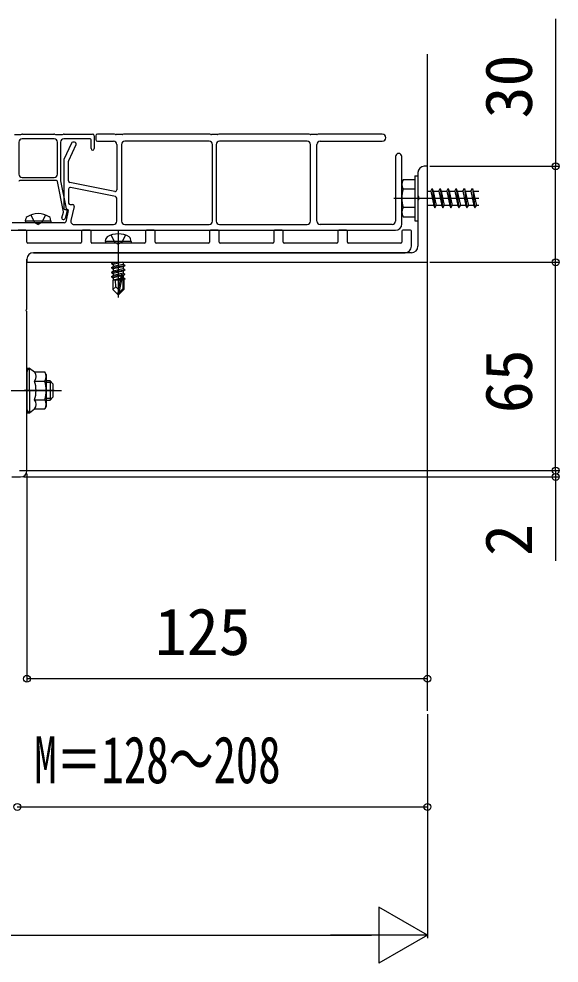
# Model space of a CAD drawing. Units: millimetres, scale not verified. Extents: x -875 to 875, y -1304 to 1296.
# Drawn here: x -310.5 to -141.9, y 99.4 to 394.1 of the extents above; entities that cross this region are included whole.
import ezdxf
from ezdxf.enums import TextEntityAlignment as Align

# ---------------------------------------------------------------- set-up
doc = ezdxf.new("R2010")
doc.units = ezdxf.units.MM
doc.header["$LTSCALE"] = 8
for name, color, linetype in [('0-2_YKK_11', 7, 'Continuous'), ('0-5_YKK_13', 4, 'Continuous'), ('0-6_YKK_D', 6, 'Continuous'), ('0-8_YSS_K', 3, 'Continuous')]:
    doc.layers.add(name, color=color, linetype=linetype)
doc.styles.add('ＭＳ ゴシック', font='')
doc.styles.get('ＭＳ ゴシック').set_extended_font_data('MS Gothic')

msp = doc.modelspace()

# ---------------------------------------------------------------- linework, layer by layer
at = {"layer": '0-2_YKK_11'}
for p, q in [((-308, 319.13), (-308, 318.13)), ((-188, 321.13), (-306, 321.13))]:
    msp.add_line(p, q, dxfattribs=at)
for points in [[(-308, 318.13), (-183, 318.13), (-183, 348.13), (-184, 348.13)], [(-186, 346.13), (-186, 338.871), (-185.813, 338.593), (-185.813, 337.666), (-186, 337.388), (-186, 323.13)]]:
    msp.add_lwpolyline(points, dxfattribs=at)
for centre, start, end in [((-184, 346.13), 90.00001, 179.99999), ((-188, 323.13), 270.00001, 359.99999), ((-306, 319.13), 90.00001, 179.99999)]:
    msp.add_arc(centre, 2, start, end, dxfattribs=at)
at = {"layer": '0-5_YKK_13'}
for p, q in [((-311.927, 357.98), (-310.073, 357.98)), ((-309.93, 358.001), (-309.57, 358.109)), ((-309.427, 358.13), (-299.573, 358.13)), ((-299.43, 358.109), (-299.07, 358.001)), ((-298.927, 357.98), (-297.073, 357.98)), ((-296.93, 358.001), (-296.57, 358.109)), ((-296.427, 358.13), (-287.5, 358.13)), ((-287, 357.63), (-287, 353.63)), ((-286.5, 357.63), (-286.5, 356.43)), ((-280.823, 358.13), (-286, 358.13)), ((-280.32, 358.001), (-280.68, 358.109)), ((-278.323, 357.98), (-280.177, 357.98)), ((-277.82, 358.109), (-278.18, 358.001)), ((-251.073, 358.13), (-277.677, 358.13)), ((-250.57, 358.001), (-250.93, 358.109)), ((-248.573, 357.98), (-250.427, 357.98)), ((-248.07, 358.109), (-248.43, 358.001)), ((-220.073, 358.13), (-247.927, 358.13)), ((-219.57, 358.001), (-219.93, 358.109)), ((-217.573, 357.98), (-219.427, 357.98)), ((-217.07, 358.109), (-217.43, 358.001)), ((-197.1, 358.13), (-216.927, 358.13)), ((-310.5, 355.63), (-310.5, 345.63)), ((-298.5, 345.63), (-298.5, 355.63)), ((-297.5, 355.63), (-297.5, 343.659)), ((-288.3, 356.63), (-296.5, 356.63)), ((-294.133, 355.336), (-296.455, 350.217)), ((-294.955, 349.893), (-292.673, 354.923)), ((-293.129, 355.63), (-293.678, 355.63)), ((-288, 353.63), (-288, 356.33)), ((-286, 355.93), (-281, 355.93)), ((-280, 354.93), (-280, 340.74)), ((-278.5, 354.93), (-278.5, 330.93)), ((-251.1, 355.93), (-277.5, 355.93)), ((-250.1, 330.93), (-250.1, 354.93)), ((-248.9, 354.93), (-248.9, 330.93)), ((-220.5, 355.93), (-247.9, 355.93)), ((-219.5, 330.93), (-219.5, 354.93)), ((-217.5, 330.93), (-217.5, 354.93)), ((-216.5, 355.93), (-197.1, 355.93)), ((-193, 351.13), (-193, 330.93)), ((-191, 330.13), (-191, 351.13)), ((-296.5, 350.011), (-296.5, 334.93)), ((-295, 343.54), (-295, 349.686)), ((-187, 345.13), (-187, 331.13)), ((-187, 345.13), (-186, 345.13)), ((-186, 345.13), (-186, 331.13)), ((-298.766, 343.63), (-310.234, 343.63)), ((-309.5, 344.63), (-299.5, 344.63)), ((-296.579, 333.928), (-298.472, 343.388)), ((-297.494, 343.601), (-295.737, 334.813)), ((-280.598, 340.249), (-294.598, 343.049)), ((-191, 343.13), (-190.567, 343.88)), ((-191, 333.13), (-191, 343.13)), ((-187, 343.88), (-190.569, 343.88)), ((-187, 343.88), (-187, 332.38)), ((-295, 340.99), (-295, 336.63)), ((-280.402, 338.68), (-294.402, 341.48)), ((-187, 341.017), (-190.553, 341.017)), ((-183, 340.38), (-182, 340.38)), ((-181.5, 341.13), (-180.75, 335.13)), ((-181.25, 340.38), (-180.25, 335.88)), ((-181.25, 340.38), (-179.5, 340.38)), ((-179.5, 340.38), (-179, 341.13)), ((-179.5, 340.38), (-178.5, 335.88)), ((-179, 341.13), (-178.25, 335.13)), ((-179, 341.13), (-178.75, 340.38)), ((-178.75, 340.38), (-177.75, 335.88)), ((-178.75, 340.38), (-177, 340.38)), ((-176.5, 341.13), (-175.75, 335.13)), ((-176.25, 340.38), (-174.5, 340.38)), ((-176.25, 340.38), (-175.25, 335.88)), ((-174, 341.13), (-173.25, 335.13)), ((-173.75, 340.38), (-172, 340.38)), ((-173.75, 340.38), (-172.75, 335.88)), ((-171.5, 341.13), (-170.75, 335.13)), ((-171.25, 340.38), (-169.5, 340.38)), ((-171.25, 340.38), (-170.25, 335.88)), ((-169, 341.13), (-168.25, 335.13)), ((-168.75, 340.38), (-167, 340.38)), ((-168.75, 340.38), (-167.75, 335.88)), ((-294.5, 336.13), (-293.734, 336.13)), ((-280, 330.93), (-280, 338.19)), ((-193.5, 338.13), (-167, 338.13)), ((-297.08, 332.068), (-296.585, 333.786)), ((-296.2, 334.63), (-295.38, 334.63)), ((-295.414, 334.24), (-296.12, 331.791)), ((-295.088, 334.26), (-295.909, 330.814)), ((-293.248, 335.514), (-294.284, 331.161)), ((-191, 333.13), (-190.567, 332.38)), ((-187, 335.243), (-190.553, 335.243)), ((-181, 335.88), (-183, 335.88)), ((-178.5, 335.88), (-180.25, 335.88)), ((-178.5, 335.88), (-178.25, 335.13)), ((-178.25, 335.13), (-177.75, 335.88)), ((-176, 335.88), (-177.75, 335.88)), ((-173.5, 335.88), (-175.25, 335.88)), ((-171, 335.88), (-172.75, 335.88)), ((-168.5, 335.88), (-170.25, 335.88)), ((-167, 335.88), (-167.75, 335.88)), ((-305.02, 330.43), (-312.605, 330.43)), ((-308.5, 330.93), (-308.359, 331.732)), ((-300.5, 330.93), (-308.5, 330.93)), ((-308.5, 330.93), (-308.412, 330.43)), ((-300.588, 330.43), (-308.412, 330.43)), ((-296.395, 330.43), (-303.98, 330.43)), ((-300.5, 330.93), (-300.641, 331.732)), ((-300.5, 330.93), (-300.588, 330.43)), ((-190.569, 332.38), (-187, 332.38)), ((-187, 331.13), (-186, 331.13)), ((-389.5, 328.13), (-193, 328.13)), ((-308.3, 328.13), (-310.7, 328.13)), ((-308, 324.43), (-308, 327.83)), ((-293.311, 329.93), (-281, 329.93)), ((-291, 327.83), (-291, 324.43)), ((-288.3, 328.13), (-290.7, 328.13)), ((-288, 324.43), (-288, 327.83)), ((-279.5, 328.03), (-279.5, 307.13)), ((-277.5, 329.93), (-251.1, 329.93)), ((-271, 327.83), (-271, 324.43)), ((-268.3, 328.13), (-270.7, 328.13)), ((-268, 324.43), (-268, 327.83)), ((-251, 327.83), (-251, 324.43)), ((-248.3, 328.13), (-250.7, 328.13)), ((-248, 324.43), (-248, 327.83)), ((-247.9, 329.93), (-220.5, 329.93)), ((-231, 327.83), (-231, 324.43)), ((-228.3, 328.13), (-230.7, 328.13)), ((-228, 324.43), (-228, 327.83)), ((-194, 329.93), (-216.5, 329.93)), ((-211, 327.83), (-211, 324.43)), ((-208.3, 328.13), (-210.7, 328.13)), ((-208, 324.43), (-208, 327.83)), ((-191, 327.83), (-191, 324.43)), ((-188.3, 328.13), (-190.7, 328.13)), ((-188, 323.13), (-188, 327.83)), ((-283.5, 324.63), (-283.359, 325.432)), ((-275.5, 324.63), (-283.5, 324.63)), ((-283.5, 324.63), (-283.412, 324.13)), ((-275.5, 324.63), (-275.641, 325.432)), ((-275.5, 324.63), (-275.588, 324.13)), ((-291.3, 324.13), (-307.7, 324.13)), ((-271.3, 324.13), (-287.7, 324.13)), ((-275.588, 324.13), (-283.412, 324.13)), ((-251.3, 324.13), (-267.7, 324.13)), ((-231.3, 324.13), (-247.7, 324.13)), ((-211.3, 324.13), (-227.7, 324.13)), ((-191.3, 324.13), (-207.7, 324.13)), ((-308, 303.588), (-308, 319.13)), ((-306, 321.13), (-190, 321.13)), ((-279.5, 318.13), (-281.6, 317.78)), ((-281.6, 317.88), (-280.1, 318.13)), ((-281.6, 317.88), (-281.167, 318.13)), ((-281.6, 317.88), (-281.6, 317.78)), ((-281.6, 317.78), (-281.05, 317.462)), ((-281.6, 316.48), (-277.4, 317.18)), ((-277.4, 317.08), (-281.6, 316.38)), ((-281.6, 316.48), (-281.05, 316.797)), ((-281.6, 316.48), (-281.6, 316.38)), ((-281.6, 316.38), (-281.05, 316.062)), ((-281.6, 315.08), (-277.4, 315.78)), ((-277.4, 315.68), (-281.6, 314.98)), ((-281.6, 315.08), (-281.05, 315.397)), ((-278.094, 318.13), (-281.05, 317.462)), ((-277.95, 317.497), (-281.05, 316.797)), ((-281.05, 317.462), (-281.05, 316.797)), ((-277.95, 316.097), (-281.05, 315.397)), ((-281.05, 316.062), (-281.05, 315.397)), ((-277.95, 318.13), (-277.95, 317.497)), ((-277.4, 317.18), (-277.95, 317.497)), ((-277.95, 316.762), (-277.95, 316.097)), ((-277.4, 315.78), (-277.95, 316.097)), ((-277.4, 317.18), (-277.4, 317.08)), ((-277.4, 315.78), (-277.4, 315.68)), ((-281.6, 315.08), (-281.6, 314.98)), ((-281.6, 314.98), (-281.05, 314.662)), ((-281.6, 313.68), (-278.574, 314.184)), ((-278.602, 314.079), (-281.6, 313.58)), ((-281.6, 313.68), (-281.05, 313.997)), ((-281.6, 313.68), (-281.6, 313.58)), ((-281.6, 313.58), (-281.05, 313.262)), ((-281.2, 312.53), (-281.05, 312.597)), ((-281.2, 312.53), (-281.2, 309.68)), ((-278.924, 312.53), (-281.2, 312.53)), ((-277.95, 314.697), (-281.05, 313.997)), ((-281.05, 314.662), (-281.05, 313.997)), ((-278.66, 313.802), (-281.05, 313.262)), ((-281.05, 313.262), (-281.05, 312.597)), ((-278.805, 313.104), (-281.05, 312.597)), ((-278.865, 312.813), (-280.583, 312.53)), ((-278.59, 314.137), (-279.5, 309.751)), ((-278.168, 314.252), (-279.35, 308.554)), ((-278.92, 312.546), (-279.004, 312.53)), ((-278.168, 314.252), (-277.4, 314.38)), ((-277.4, 314.28), (-278.113, 314.161)), ((-277.95, 313.297), (-278.103, 313.263)), ((-278.1, 314.081), (-278.1, 309.804)), ((-277.5, 313.038), (-278.1, 312.939)), ((-277.5, 312.822), (-278.1, 312.705)), ((-277.8, 312.53), (-278.1, 312.53)), ((-277.95, 315.362), (-277.95, 314.697)), ((-277.4, 314.38), (-277.95, 314.697)), ((-277.95, 313.962), (-277.95, 313.297)), ((-277.5, 313.038), (-277.95, 313.297)), ((-277.5, 312.822), (-277.8, 312.649)), ((-277.8, 312.649), (-277.8, 309.68)), ((-277.5, 313.038), (-277.5, 312.822)), ((-277.4, 314.38), (-277.4, 314.28)), ((-280.243, 310.483), (-281.2, 309.68)), ((-279.65, 308.13), (-281.2, 309.68)), ((-279.5, 309.751), (-279.65, 308.13)), ((-279.5, 309.751), (-279.5, 308.13)), ((-278.1, 309.804), (-279.35, 308.554)), ((-279.35, 308.13), (-277.8, 309.68)), ((-279.65, 308.13), (-279.35, 308.13)), ((-279.35, 308.554), (-279.35, 308.13)), ((-308, 278.588), (-308, 302.672)), ((-308, 285.13), (-308, 271.13)), ((-308, 285.13), (-307.2, 285.13)), ((-305.6, 283.903), (-302.447, 283.903)), ((-302, 283.13), (-302.447, 283.903)), ((-302, 283.13), (-302, 273.13)), ((-305.6, 281.017), (-302.447, 281.017)), ((-300.8, 281.13), (-302, 281.13)), ((-300.26, 280.59), (-302, 280.59)), ((-300.8, 281.13), (-300.8, 275.13)), ((-300.8, 281.13), (-299.8, 280.13)), ((-299.8, 276.13), (-299.8, 280.13)), ((-319.5, 278.13), (-297.211, 278.13)), ((-299.453, 278.13), (-308.884, 278.13)), ((-308, 253.13), (-308, 277.672)), ((-308, 253.13), (-308, 277.672)), ((-305.6, 275.243), (-302.447, 275.243)), ((-300.26, 275.67), (-302, 275.67)), ((-302, 275.13), (-300.8, 275.13)), ((-300.8, 275.13), (-299.8, 276.13)), ((-305.6, 272.356), (-302.447, 272.356)), ((-302, 273.13), (-302.447, 272.356)), ((-308, 271.13), (-307.2, 271.13)), ((-312.7, 251.13), (-310, 251.13))]:
    msp.add_line(p, q, dxfattribs=at)
for points in [[(-299.5, 356.63), (-304.5, 356.63), (-309.5, 356.63)], [(-182, 340.38), (-181.5, 341.13), (-181.25, 340.38)], [(-182, 340.38), (-181, 335.88), (-180.75, 335.13), (-180.25, 335.88)], [(-177, 340.38), (-176.5, 341.13), (-176.25, 340.38)], [(-177, 340.38), (-176, 335.88), (-175.75, 335.13), (-175.25, 335.88)], [(-174.5, 340.38), (-174, 341.13), (-173.75, 340.38)], [(-174.5, 340.38), (-173.5, 335.88), (-173.25, 335.13), (-172.75, 335.88)], [(-172, 340.38), (-171.5, 341.13), (-171.25, 340.38)], [(-172, 340.38), (-171, 335.88), (-170.75, 335.13), (-170.25, 335.88)], [(-169.5, 340.38), (-169, 341.13), (-168.75, 340.38)], [(-169.5, 340.38), (-168.5, 335.88), (-168.25, 335.13), (-167.75, 335.88)], [(-306.8, 332.909), (-305.645, 330.593), (-304.5, 329.984)], [(-302.2, 332.909), (-303.355, 330.593), (-304.5, 329.984)], [(-281.758, 326.625), (-280.645, 324.393), (-279.5, 323.784)], [(-277.242, 326.625), (-278.355, 324.393), (-279.5, 323.784)], [(-277.4, 317.08), (-277.95, 316.762), (-281.05, 316.062)], [(-277.4, 315.68), (-277.95, 315.362), (-281.05, 314.662)], [(-279.5, 309.751), (-280.243, 310.483), (-280.4, 312.53)], [(-277.4, 314.28), (-277.95, 313.962), (-278.1, 313.928)], [(-307.2, 278.13), (-307.2, 285.13), (-305.6, 283.903)], [(-307.2, 278.13), (-307.2, 271.13), (-305.6, 272.356)]]:
    msp.add_lwpolyline(points, dxfattribs=at)
for centre, radius, start, end in [((-310.073, 358.48), 0.5, 270, 286.69924), ((-309.427, 357.63), 0.5, 90, 106.69924), ((-299.573, 357.63), 0.5, 73.30076, 90), ((-298.927, 358.48), 0.5, 253.30076, 270), ((-297.073, 358.48), 0.5, 270, 286.69924), ((-296.427, 357.63), 0.5, 90, 106.69924), ((-287.5, 357.63), 0.5, 0, 90), ((-286, 357.63), 0.5, 90, 180), ((-280.823, 357.63), 0.5, 73.30076, 90), ((-280.177, 358.48), 0.5, 253.30076, 270), ((-278.323, 358.48), 0.5, 270, 286.69924), ((-277.677, 357.63), 0.5, 90, 106.69924), ((-251.073, 357.63), 0.5, 73.30076, 90), ((-250.427, 358.48), 0.5, 253.30076, 270), ((-248.573, 358.48), 0.5, 270, 286.69924), ((-247.927, 357.63), 0.5, 90, 106.69924), ((-220.073, 357.63), 0.5, 73.30076, 90), ((-219.427, 358.48), 0.5, 253.30076, 270), ((-217.573, 358.48), 0.5, 270, 286.69924), ((-216.927, 357.63), 0.5, 90, 106.69924), ((-197.1, 357.03), 1.1, 270, 90), ((-309.5, 355.63), 1, 90, 180), ((-299.5, 355.63), 1, 0, 90), ((-296.5, 355.63), 1, 90, 180), ((-293.678, 355.13), 0.5, 90, 155.5983), ((-293.129, 355.13), 0.5, 335.5983, 90), ((-288.3, 356.33), 0.3, 360, 90), ((-286, 356.43), 0.5, 180, 270), ((-281, 354.93), 1, 0, 90), ((-277.5, 354.93), 1, 90, 180), ((-251.1, 354.93), 1, 0, 90), ((-247.9, 354.93), 1, 90, 180), ((-220.5, 354.93), 1, 0, 90), ((-216.5, 354.93), 1, 90, 180), ((-287.5, 353.63), 0.5, 180, 270), ((-287.5, 353.63), 0.5, 270, 0), ((-192, 351.13), 1, 0, 180), ((-296, 350.011), 0.5, 155.5983, 180), ((-294.5, 349.686), 0.5, 155.5983, 180), ((-309.5, 345.63), 1, 180, 270), ((-299.5, 345.63), 1, 270, 360), ((-310.234, 343.33), 0.3, 90, 168.69007), ((-298.766, 343.33), 0.3, 11.30993, 90), ((-297.2, 343.659), 0.3, 180, 191.30993), ((-294.5, 343.54), 0.5, 180, 258.69007), ((-188.444, 342.46), 2.556, 146.25178, 214.38425), ((-294.5, 340.99), 0.5, 78.69007, 180), ((-280.5, 340.74), 0.5, 258.69007, 0), ((-181.447, 338.13), 9.553, 162.41205, 197.58795), ((-294.5, 336.63), 0.5, 180, 270), ((-293.734, 335.63), 0.5, 346.6075, 90), ((-280.5, 338.19), 0.5, 360, 78.69007), ((-304.5, 326.83), 6.5, 57.94412, 122.05588), ((-296.874, 333.869), 0.3, 343.921, 11.30993), ((-296.2, 334.93), 0.3, 180, 270), ((-295.442, 334.872), 0.3, 191.30993, 243.98204), ((-295.7, 334.33), 0.3, 342.66113, 65.173), ((-295.38, 334.33), 0.3, 346.6075, 90), ((-188.444, 333.8), 2.556, 145.61575, 213.74822), ((-307.472, 331.576), 0.9, 122.05588, 170), ((-305.02, 330.13), 0.3, 30, 90), ((-304.5, 330.43), 0.3, 210, 330), ((-303.98, 330.13), 0.3, 90, 150), ((-301.528, 331.576), 0.9, 10, 57.94412), ((-296.6, 331.93), 0.5, 163.921, 343.921), ((-296.395, 330.93), 0.5, 270, 346.6075), ((-293.311, 330.93), 1, 166.6075, 270), ((-281, 330.93), 1, 270, 0), ((-277.5, 330.93), 1, 180, 270), ((-251.1, 330.93), 1, 270, 0), ((-247.9, 330.93), 1, 180, 270), ((-220.5, 330.93), 1, 270, 0), ((-216.5, 330.93), 1, 180, 270), ((-194, 330.93), 1, 270, 0), ((-193, 330.13), 2, 270, 0), ((-308.3, 327.83), 0.3, 0, 90), ((-290.7, 327.83), 0.3, 90, 180), ((-288.3, 327.83), 0.3, 0, 90), ((-270.7, 327.83), 0.3, 90, 180), ((-268.3, 327.83), 0.3, 0, 90), ((-250.7, 327.83), 0.3, 90, 180), ((-248.3, 327.83), 0.3, 0, 90), ((-230.7, 327.83), 0.3, 90, 180), ((-228.3, 327.83), 0.3, 0, 90), ((-210.7, 327.83), 0.3, 90, 180), ((-208.3, 327.83), 0.3, 0, 90), ((-190.7, 327.83), 0.3, 90, 180), ((-188.3, 327.83), 0.3, 0, 90), ((-307.7, 324.43), 0.3, 180, 270), ((-291.3, 324.43), 0.3, 270, 0), ((-287.7, 324.43), 0.3, 180, 270), ((-282.472, 325.276), 0.9, 122.05588, 170), ((-279.5, 320.53), 6.5, 57.94412, 122.05588), ((-276.528, 325.276), 0.9, 10, 57.94412), ((-271.3, 324.43), 0.3, 270, 0), ((-267.7, 324.43), 0.3, 180, 270), ((-251.3, 324.43), 0.3, 270, 0), ((-247.7, 324.43), 0.3, 180, 270), ((-231.3, 324.43), 0.3, 270, 0), ((-227.7, 324.43), 0.3, 180, 270), ((-211.3, 324.43), 0.3, 270, 0), ((-207.7, 324.43), 0.3, 180, 270), ((-191.3, 324.43), 0.3, 270, 0), ((-190, 323.13), 2, 270, 0), ((-306, 319.13), 2, 90, 180), ((-278.348, 314.081), 0.248, 0, 167.19096), ((-308.2, 303.588), 0.2, 293.57818, 0), ((-308, 303.13), 0.3, 113.57818, 246.42182), ((-308.2, 302.672), 0.2, 360, 66.42182), ((-307.709, 282.46), 2.556, 325.61575, 34.38425), ((-304.556, 282.46), 2.556, 325.61575, 34.38425), ((-314.707, 278.13), 9.553, 360, 17.58795), ((-311.553, 278.13), 9.553, 360, 17.58795), ((-308, 278.13), 0.3, 113.57818, 246.42182), ((-308.2, 278.588), 0.2, 293.57818, 0), ((-308.2, 277.672), 0.2, 360, 66.42182), ((-314.707, 278.13), 9.553, 342.41205, 0), ((-311.553, 278.13), 9.553, 342.41205, 0), ((-307.709, 273.8), 2.556, 325.61575, 34.38425), ((-304.556, 273.8), 2.556, 325.61575, 34.38425), ((-310, 253.13), 2, 270, 0)]:
    msp.add_arc(centre, radius, start, end, dxfattribs=at)
for centre, major_axis, start_param, end_param in [((-307.2, 283.63), (0, -1.5), 3.1415927, 4.712389), ((-307.2, 272.63), (0, 1.5), 1.5707963, 3.1415927)]:
    msp.add_ellipse(centre, major_axis=major_axis, ratio=0.533333, start_param=start_param, end_param=end_param, dxfattribs=at)
at = {"layer": '0-6_YKK_D'}
for p, q in [((-143, 394.118), (-143, 348.13)), ((-182.3, 348.13), (-142, 348.13)), ((-143, 318.13), (-143, 348.13)), ((-182.3, 318.13), (-142, 318.13)), ((-182.3, 318.13), (-142, 318.13)), ((-143, 253.13), (-143, 318.13)), ((-143, 253.13), (-143, 257.43)), ((-310.3, 253.13), (-142, 253.13)), ((-309, 251.13), (-142, 251.13)), ((-308, 252.13), (-308, 187.13)), ((-173, 253.13), (-142, 253.13)), ((-143, 253.13), (-143, 251.13)), ((-143, 251.13), (-143, 224.939)), ((-183, 188.13), (-308, 188.13)), ((-183, 177.13), (-183, 107.13)), ((-183, 177.13), (-183, 147.13)), ((-311, 148.13), (-183, 148.13)), ((-183, 108.13), (-198.155, 116.88)), ((-198.155, 116.88), (-198.155, 99.38)), ((-765.5, 108.13), (-200.5, 108.13)), ((-183, 108.13), (-213.311, 108.13)), ((-183, 108.13), (-198.155, 99.38))]:
    msp.add_line(p, q, dxfattribs=at)
for centre in [(-143, 348.13), (-143, 318.13), (-143, 318.13), (-143, 253.13), (-143, 253.13), (-143, 251.13), (-308, 188.13), (-183, 188.13), (-311, 148.13), (-311, 148.13), (-183, 148.13)]:
    msp.add_circle(centre, 1.075, dxfattribs=at)
at = {"layer": '0-8_YSS_K'}
msp.add_line((-183, 178.13), (-183, 383.13), dxfattribs=at)

# ---------------------------------------------------------------- texts
at = {"layer": '0-6_YKK_D', "style": 'ＭＳ ゴシック'}
for s, p in [('30', (-146, 363.05)), ('65', (-146, 271.028)), ('2', (-146, 226.462))]:
    msp.add_text(s, height=14.66, rotation=90, dxfattribs=at).set_placement(p, align=Align.BOTTOM_LEFT)
msp.add_text('125', height=14.66, dxfattribs=at).set_placement((-268.114, 191.13), align=Align.BOTTOM_LEFT)
at = {"layer": '0-6_YKK_D', "style": 'ＭＳ ゴシック', "width": 0.7}
msp.add_text('M＝128～208', height=14.66, dxfattribs=at).set_placement((-305.705, 151.13), align=Align.BOTTOM_LEFT)

doc.saveas('drawing.dxf')
